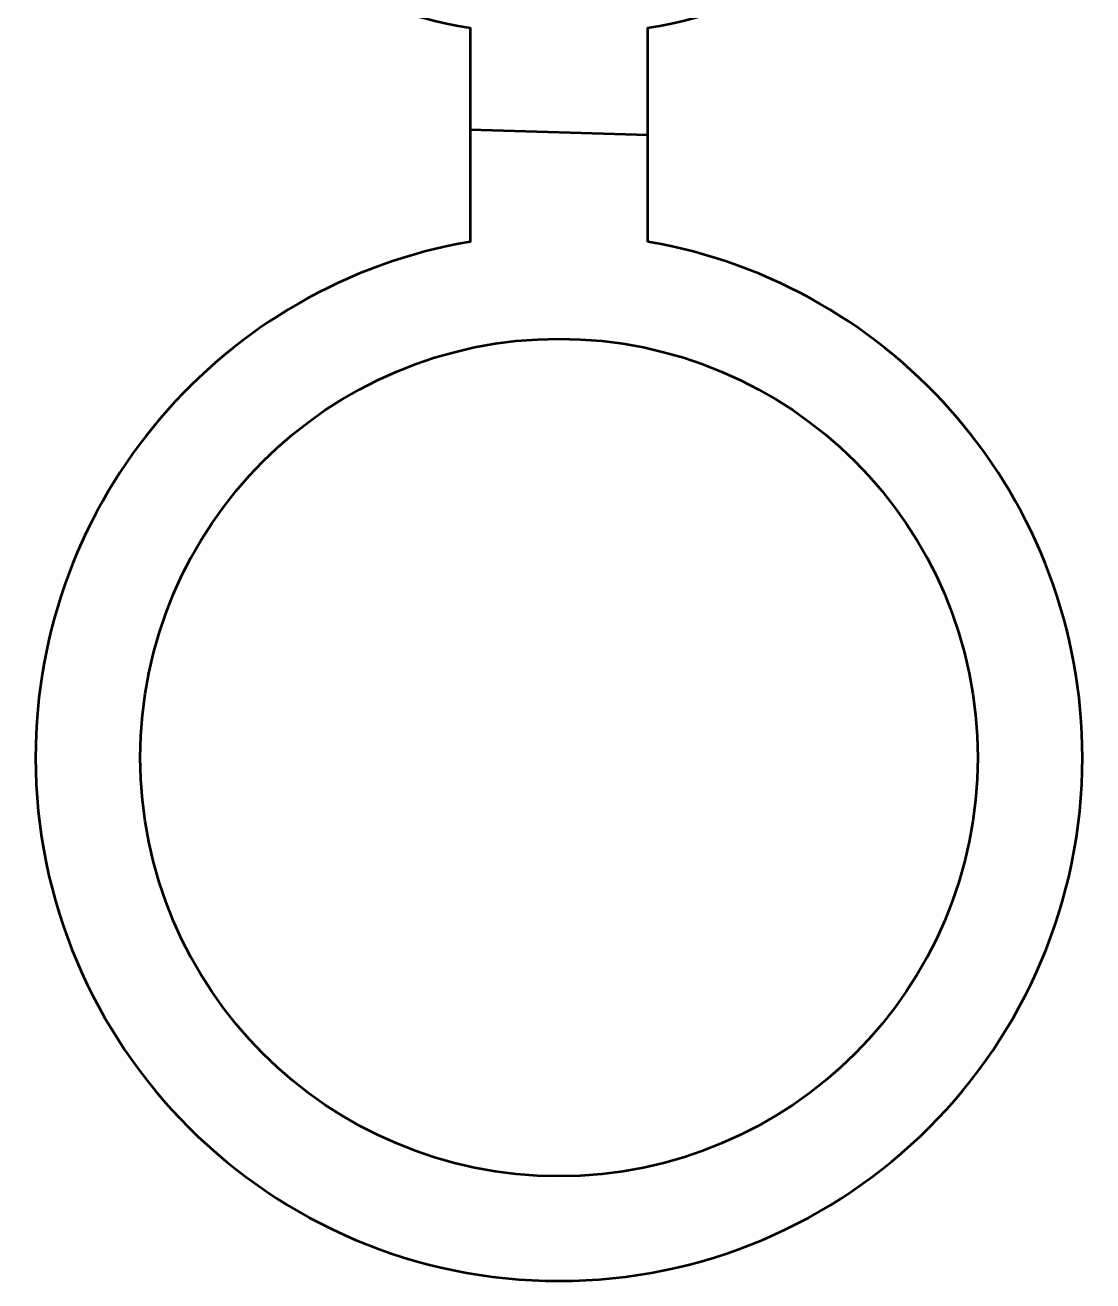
# Model space of a CAD drawing. Header units: centimetres. Extents: x -12.4 to 12.1, y -13.2 to 14.1.
# Drawn here: x -8.55 to -3.45, y -1 to 5 of the extents above; entities that cross this region are included whole.
import ezdxf

# ---------------------------------------------------------------- set-up
doc = ezdxf.new("R2010")
doc.units = ezdxf.units.CM
doc.header["$MEASUREMENT"] = 0
doc.layers.add('Layer 1', color=7, linetype='Continuous')

msp = doc.modelspace()

# ---------------------------------------------------------------- linework, layer by layer
at = {"layer": 'Layer 1', "lineweight": 53}
msp.add_ellipse((-5.99999, 1.49999), major_axis=(0, 2.00001), ratio=1, dxfattribs=at)
msp.add_open_spline([(-5.575, 3.96386), (-4.39675, 3.76205), (-3.5, 2.73582), (-3.5, 1.5), (-3.5, 1.5), (-3.5, 0.11929), (-4.61929, -1), (-6, -1), (-6, -1), (-7.38071, -1), (-8.5, 0.11929), (-8.5, 1.5), (-8.5, 1.5), (-8.5, 2.73582), (-7.60325, 3.76205), (-6.425, 3.96386), (-6.425, 3.96386), (-6.425, 3.96386), (-6.425, 4.98546), (-6.425, 4.98546), (-6.425, 4.98546), (-7.631, 5.18782), (-8.55, 6.2365), (-8.55, 7.5), (-8.55, 7.5), (-8.55, 8.64729), (-7.79228, 9.61753), (-6.75, 9.93782), (-6.75, 9.93782), (-6.75, 9.93782), (-6.75, 10.35), (-6.75, 10.35), (-6.75, 10.35), (-6.75, 10.35), (-5.25, 10.35), (-5.25, 10.35), (-5.25, 10.35), (-5.25, 10.35), (-5.25, 9.93782), (-5.25, 9.93782), (-5.25, 9.93782), (-4.20772, 9.61753), (-3.45, 8.64729), (-3.45, 7.5), (-3.45, 7.5), (-3.45, 6.2365), (-4.369, 5.18782), (-5.575, 4.98546), (-5.575, 4.98546), (-5.575, 4.98546), (-5.575, 3.96386), (-5.575, 3.96386)], degree=3, knots=[0, 0, 0, 0, 0.0714286, 0.0714286, 0.0714286, 0.0714286, 0.1428571, 0.1428571, 0.1428571, 0.1428571, 0.2142857, 0.2142857, 0.2142857, 0.2142857, 0.2857143, 0.2857143, 0.2857143, 0.2857143, 0.3571429, 0.3571429, 0.3571429, 0.3571429, 0.4285714, 0.4285714, 0.4285714, 0.4285714, 0.5, 0.5, 0.5, 0.5, 0.5714286, 0.5714286, 0.5714286, 0.5714286, 0.6428571, 0.6428571, 0.6428571, 0.6428571, 0.7142857, 0.7142857, 0.7142857, 0.7142857, 0.7857143, 0.7857143, 0.7857143, 0.7857143, 0.8571429, 0.8571429, 0.8571429, 0.8571429, 1, 1, 1, 1], dxfattribs=at)
msp.add_open_spline([(-6.425, 4.5), (-6.425, 4.5), (-5.575, 4.47466), (-5.575, 4.47466)], degree=3, dxfattribs=at)

doc.saveas('drawing.dxf')
